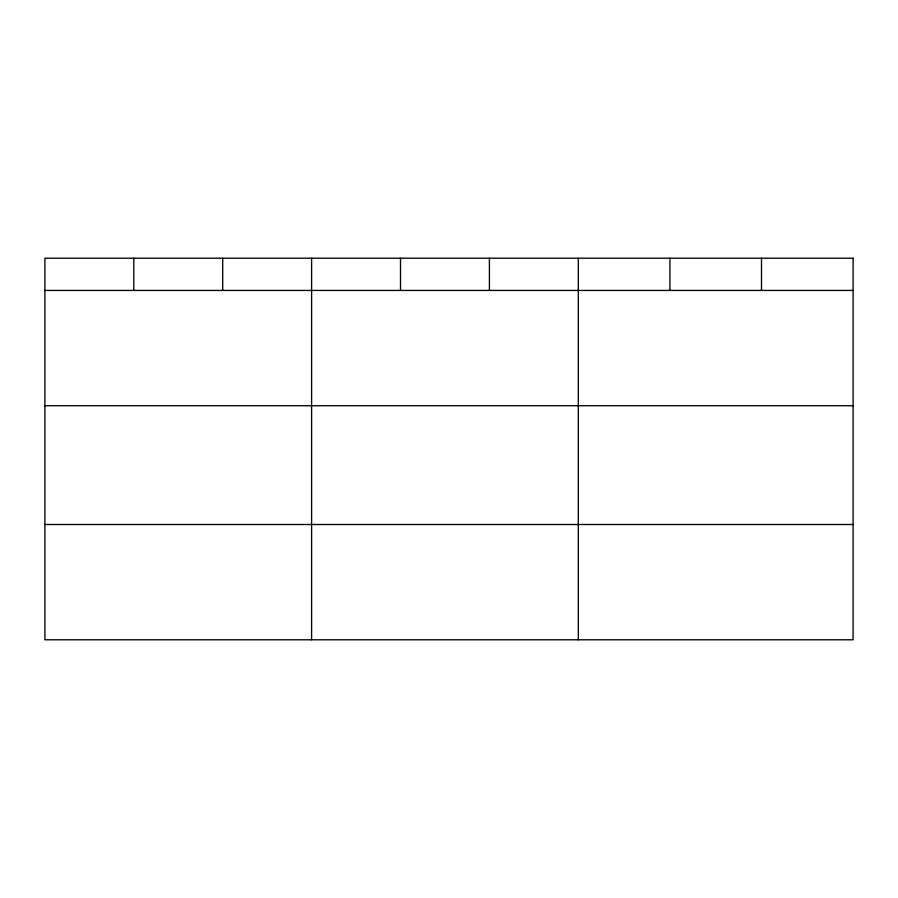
<?xml version="1.0" encoding="UTF-8"?>
<svg xmlns="http://www.w3.org/2000/svg" width="898" height="898" viewBox="0 0 898 898"><rect width="100%" height="100%" fill="white"/><g stroke="black" fill="none" stroke-linecap="round" stroke-linejoin="round"><path stroke-width="1.35" d="M44.9 290.436L853.1 290.436M44.9 405.728L853.1 405.728M44.9 524.499L853.1 524.499M761.504 258.209L761.504 290.436M669.908 258.209L669.908 290.436M578.312 258.209L578.312 639.791M489.41 258.209L489.41 290.436M400.508 258.209L400.508 290.436M311.606 258.209L311.606 639.791M222.704 258.209L222.704 290.436M133.802 258.209L133.802 290.436M853.1 258.209L44.9 258.209L44.9 639.791L853.1 639.791L853.1 258.209"/></g></svg>
